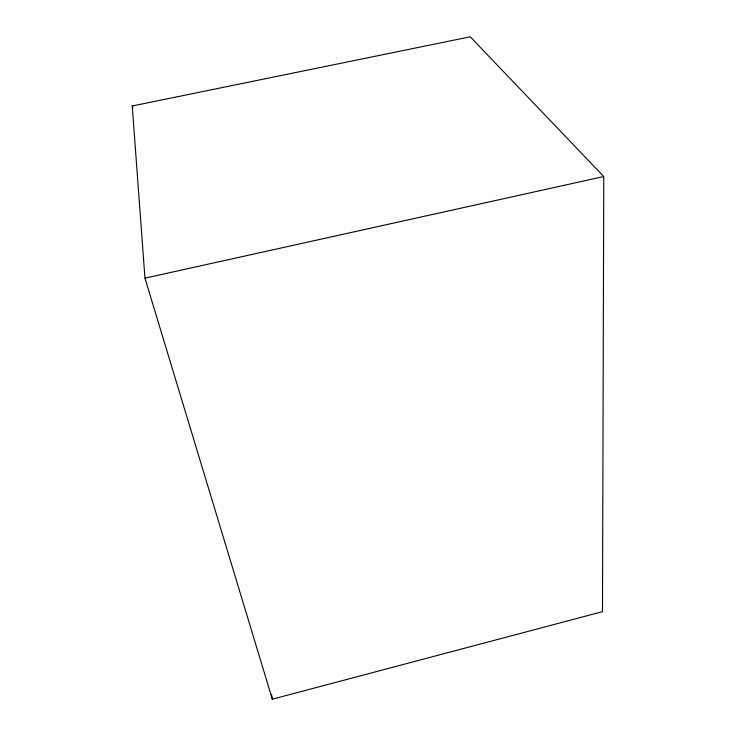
<?xml version="1.0" encoding="UTF-8"?>
<svg xmlns="http://www.w3.org/2000/svg" width="736" height="736" viewBox="0 0 736 736"><rect width="100%" height="100%" fill="white"/><g stroke="black" fill="none" stroke-linecap="round" stroke-linejoin="round"><path stroke-width="1.1" d="M603.759 176.539L602.49 611.653L272.329 699.2L144.964 278.153L132.241 105.984L470.249 36.8L603.759 176.539L144.964 278.153M132.241 105.984L132.857 108.201M271.575 694.683L272.329 699.2"/></g></svg>
